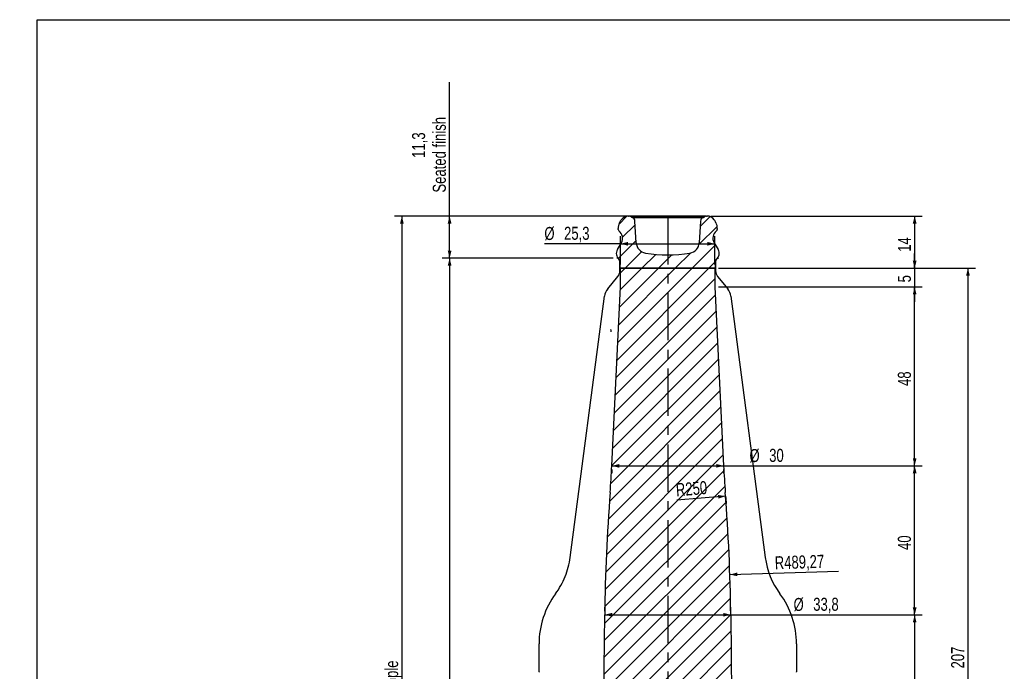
# Model space of a CAD drawing. Header units: millimetres. Extents: x -295 to 586, y 8 to 412.
# Drawn here: x 3.3 to 267.2, y 236.9 to 412 of the extents above; entities that cross this region are included whole.
import ezdxf

# ---------------------------------------------------------------- set-up
doc = ezdxf.new("R2010")
doc.units = ezdxf.units.MM
doc.linetypes.add('CENTERX2', pattern=[20.319999999999997, 12.7, -2.54, 2.54, -2.54])
doc.linetypes.add('HIDDEN', pattern=[1.905, 1.27, -0.635])
for name, color, linetype in [('CENTERLINE', 4, 'CENTERX2'), ('DIMENSIONS', 2, 'Continuous'), ('HATCH', 3, 'Continuous'), ('HIDDEN', 3, 'HIDDEN')]:
    doc.layers.add(name, color=color, linetype=linetype)
doc.layers.add('OUTLINE', color=7, linetype='Continuous', lineweight=25)
doc.styles.add('SLDTEXTSTYLE0', font='TXT', dxfattribs={"width": 0.75})
doc.dimstyles.new('SLDDIMSTYLE0', dxfattribs={"dimtxt": 3.5, "dimasz": 2, "dimexe": 0, "dimexo": 0.0625, "dimgap": 0.875, "dimtad": 1, "dimrnd": 1e-09, "dimzin": 12, "dimdsep": 46, "dimtxsty": 'SLDTEXTSTYLE0', "dimsah": 1, "dimcen": 0.09, "dimadec": 0, "dimazin": 3, "dimtfac": 1, "dimtofl": 0, "dimtmove": 0, "dimatfit": 3, "dimfxl": 0, "dimfrac": 2, "dimtolj": 1, "dimtzin": 12, "dimarcsym": 0})
doc.dimstyles.new('SLDDIMSTYLE3', dxfattribs={"dimtxt": 3.5, "dimasz": 2, "dimexe": 0, "dimexo": 0.0625, "dimgap": 0.875, "dimtad": 1, "dimrnd": 1e-09, "dimzin": 12, "dimdsep": 46, "dimtxsty": 'SLDTEXTSTYLE0', "dimsah": 1, "dimcen": 0.09, "dimadec": 0, "dimazin": 3, "dimtfac": 1, "dimtmove": 0, "dimatfit": 0, "dimfxl": 0, "dimfrac": 2, "dimtolj": 1, "dimtzin": 12, "dimarcsym": 0})
doc.dimstyles.new('SLDDIMSTYLE4', dxfattribs={"dimtxt": 3.5, "dimasz": 2, "dimexe": 0, "dimexo": 0.0625, "dimgap": 0.875, "dimtad": 1, "dimrnd": 1e-09, "dimzin": 12, "dimdsep": 46, "dimtxsty": 'SLDTEXTSTYLE0', "dimsah": 1, "dimcen": 0, "dimadec": 0, "dimazin": 3, "dimtfac": 1, "dimtofl": 0, "dimtmove": 0, "dimatfit": 3, "dimfxl": 0, "dimfrac": 2, "dimtolj": 1, "dimtzin": 12, "dimarcsym": 0})
pattern_1 = [(45, (0, 0), (-2.245064030267288, 2.245064030267288), [])]

# ---------------------------------------------------------------- blocks, each defined once
blk = doc.blocks.new('_D')
at = {"layer": 'DIMENSIONS'}
for p, q in [((170.8130645235097, 359.30348117679), (103.8029422759552, 359.30348117679)), ((105.8029422759552, 359.30348117679), (105.8029422759552, 100.90348117679)), ((137.4545818691661, 100.90348117679), (103.8029422759552, 100.90348117679))]:
    blk.add_line(p, q, dxfattribs=at)
for points in [[(105.8029422759552, 359.30348117679), (105.3029422759552, 357.30348117679), (106.3029422759552, 357.30348117679)], [(105.8029422759552, 100.90348117679), (106.3029422759552, 102.90348117679), (105.3029422759552, 102.90348117679)]]:
    blk.add_solid(points, dxfattribs=at)
at = {"layer": 'DIMENSIONS', "char_height": 3.5, "attachment_point": 1, "rotation": 90.00000000000041, "style": 'SLDTEXTSTYLE0'}
for s, insert in [('inclusief 0,50 stipple', (101.2912053613765, 208.446442458067)), ('258,4', (95.7356816340252, 224.2855208661774))]:
    blk.add_mtext(s, dxfattribs=dict(at, insert=insert))
blk = doc.blocks.new('_D_4')
at = {"layer": 'DIMENSIONS'}
for p, q in [((118.6089745792282, 359.30348117679), (118.6089745792281, 395.2745642027834)), ((165.5965352602698, 359.30348117679), (116.6089745792282, 359.30348117679)), ((118.6089745792282, 348.0016962210916), (118.6089745792282, 359.30348117679)), ((162.4839745792281, 348.0016962210916), (116.6089745792282, 348.0016962210916))]:
    blk.add_line(p, q, dxfattribs=at)
for points in [[(118.6089745792282, 359.30348117679), (118.1089745792282, 357.30348117679), (119.1089745792282, 357.30348117679)], [(118.6089745792282, 348.0016962210916), (119.1089745792282, 350.0016962210916), (118.1089745792282, 350.0016962210916)]]:
    blk.add_solid(points, dxfattribs=at)
at = {"layer": 'DIMENSIONS', "char_height": 3.5, "attachment_point": 1, "rotation": 90.00000000000001, "style": 'SLDTEXTSTYLE0'}
for s, insert in [('Seated finish', (114.0972376646493, 365.6040254840603)), ('11,3', (108.5417139372981, 374.9228484995909))]:
    blk.add_mtext(s, dxfattribs=dict(at, insert=insert))
blk = doc.blocks.new('_D_6')
at = {"layer": 'DIMENSIONS'}
for p, q in [((162.4839745792281, 348.0016962210916), (116.6089745792281, 348.0016962210916)), ((118.6089745792281, 348.0016962210916), (118.6089745792281, 105.50348117679)), ((143.4089745792282, 105.50348117679), (116.6089745792281, 105.50348117679))]:
    blk.add_line(p, q, dxfattribs=at)
for points in [[(118.6089745792281, 348.0016962210916), (118.1089745792281, 346.0016962210916), (119.1089745792281, 346.0016962210916)], [(118.6089745792281, 105.50348117679), (119.1089745792281, 107.50348117679), (118.1089745792281, 107.50348117679)]]:
    blk.add_solid(points, dxfattribs=at)
at = {"layer": 'DIMENSIONS', "insert": (114.0972376646493, 220.9346283883282), "char_height": 3.5, "attachment_point": 1, "rotation": 90.00000000000041, "style": 'SLDTEXTSTYLE0'}
blk.add_mtext('242,5', dxfattribs=at)
blk = doc.blocks.new('_D_10')
at = {"layer": 'DIMENSIONS'}
for p, q in [((164.4839745792281, 346.30348117679), (164.4839745792281, 353.8696485588979)), ((189.7839745792281, 346.30348117679), (189.7839745792281, 353.8696485588979)), ((164.4839745792281, 351.8696485588979), (144.0420086230736, 351.8696485588979)), ((164.4839745792281, 351.8696485588979), (189.7839745792281, 351.8696485588979))]:
    blk.add_line(p, q, dxfattribs=at)
for points in [[(164.4839745792281, 351.8696485588979), (166.4839745792281, 351.3696485588979), (166.4839745792281, 352.3696485588979)], [(189.7839745792281, 351.8696485588979), (187.7839745792281, 352.3696485588979), (187.7839745792281, 351.3696485588979)]]:
    blk.add_solid(points, dxfattribs=at)
at = {"layer": 'DIMENSIONS', "char_height": 3.5, "attachment_point": 1, "style": 'SLDTEXTSTYLE0'}
for s, insert in [('%%c', (144.0420086230736, 356.3813856480998)), ('25,3', (149.3204460214477, 356.4348578247596))]:
    blk.add_mtext(s, dxfattribs=dict(at, insert=insert))
blk = doc.blocks.new('_D_11')
at = {"layer": 'DIMENSIONS'}
for p, q in [((190.7839745792281, 345.30348117679), (259.6839745792283, 345.30348117679)), ((257.6839745792283, 345.30348117679), (257.6839745792283, 138.30348117679)), ((198.4339745792282, 138.30348117679), (259.6839745792283, 138.30348117679))]:
    blk.add_line(p, q, dxfattribs=at)
for points in [[(257.6839745792283, 345.30348117679), (257.1839745792283, 343.30348117679), (258.1839745792283, 343.30348117679)], [(257.6839745792283, 138.30348117679), (258.1839745792283, 140.30348117679), (257.1839745792283, 140.30348117679)]]:
    blk.add_solid(points, dxfattribs=at)
at = {"layer": 'DIMENSIONS', "insert": (253.1722376646494, 237.924314502921), "char_height": 3.5, "attachment_point": 1, "rotation": 90.00000000000041, "style": 'SLDTEXTSTYLE0'}
blk.add_mtext('207', dxfattribs=at)
blk = doc.blocks.new('_D_12')
at = {"layer": 'DIMENSIONS'}
blk.add_line((193.8019907105434, 263.1104060829512), (222.9836835441462, 264.0594245796083), dxfattribs=at)
blk.add_solid([(193.8019907105434, 263.1104060829512), (195.8171858512947, 262.6756779556208), (195.784682012303, 263.6751495662485)], dxfattribs=at)
at = {"layer": 'DIMENSIONS', "insert": (205.7884087118095, 268.0142975372279), "char_height": 3.5, "attachment_point": 1, "rotation": 1.8626608738266088, "style": 'SLDTEXTSTYLE0'}
blk.add_mtext('R489,27', dxfattribs=at)
blk = doc.blocks.new('_D_13')
at = {"layer": 'DIMENSIONS'}
for p, q in [((195.0339745792282, 252.30348117679), (245.3839745792281, 252.30348117679)), ((243.3839745792281, 252.30348117679), (243.3839745792281, 204.30348117679)), ((195.5339745792282, 204.30348117679), (245.3839745792281, 204.30348117679))]:
    blk.add_line(p, q, dxfattribs=at)
for points in [[(243.3839745792281, 252.30348117679), (242.8839745792281, 250.30348117679), (243.8839745792281, 250.30348117679)], [(243.3839745792281, 204.30348117679), (243.8839745792281, 206.30348117679), (242.8839745792281, 206.30348117679)]]:
    blk.add_solid(points, dxfattribs=at)
at = {"layer": 'DIMENSIONS', "insert": (238.8722376646492, 225.7173699832672), "char_height": 3.5, "attachment_point": 1, "rotation": 90.00000000000041, "style": 'SLDTEXTSTYLE0'}
blk.add_mtext('48', dxfattribs=at)
blk = doc.blocks.new('_D_14')
at = {"layer": 'DIMENSIONS'}
for p, q in [((160.2339745792281, 253.30348117679), (160.2339745792281, 254.3311671751289)), ((194.0339745792282, 253.30348117679), (194.0339745792282, 254.3311671751289)), ((160.2339745792281, 252.3311671751289), (194.0339745792282, 252.3311671751289)), ((194.0339745792282, 252.3311671751289), (225.2223122073445, 252.3311671751289))]:
    blk.add_line(p, q, dxfattribs=at)
for points in [[(160.2339745792281, 252.3311671751289), (162.2339745792281, 251.8311671751289), (162.2339745792281, 252.8311671751289)], [(194.0339745792282, 252.3311671751289), (192.0339745792282, 252.8311671751289), (192.0339745792282, 251.8311671751289)]]:
    blk.add_solid(points, dxfattribs=at)
at = {"layer": 'DIMENSIONS', "char_height": 3.5, "attachment_point": 1, "style": 'SLDTEXTSTYLE0'}
for s, insert in [('%%c', (210.8924848167332, 256.8429042643307)), ('33,8', (216.1709222151073, 256.8963764409906))]:
    blk.add_mtext(s, dxfattribs=dict(at, insert=insert))
blk = doc.blocks.new('_D_15')
at = {"layer": 'DIMENSIONS'}
for p, q in [((193.1339745792282, 292.3034811767901), (245.3839745792281, 292.3034811767901)), ((243.3839745792281, 252.30348117679), (243.3839745792281, 292.3034811767901)), ((195.0339745792282, 252.30348117679), (245.3839745792281, 252.30348117679))]:
    blk.add_line(p, q, dxfattribs=at)
for points in [[(243.3839745792281, 292.3034811767901), (242.8839745792281, 290.3034811767901), (243.8839745792281, 290.3034811767901)], [(243.3839745792281, 252.30348117679), (243.8839745792281, 254.30348117679), (242.8839745792281, 254.30348117679)]]:
    blk.add_solid(points, dxfattribs=at)
at = {"layer": 'DIMENSIONS', "insert": (238.8722376646492, 269.7173699832671), "char_height": 3.5, "attachment_point": 1, "rotation": 90, "style": 'SLDTEXTSTYLE0'}
blk.add_mtext('40', dxfattribs=at)
blk = doc.blocks.new('_D_16')
at = {"layer": 'DIMENSIONS'}
for p, q in [((190.7839745792281, 340.30348117679), (245.3839745792281, 340.30348117679)), ((243.3839745792281, 292.3034811767901), (243.3839745792281, 340.30348117679)), ((193.1339745792282, 292.3034811767901), (245.3839745792281, 292.3034811767901))]:
    blk.add_line(p, q, dxfattribs=at)
for points in [[(243.3839745792281, 340.30348117679), (242.8839745792281, 338.30348117679), (243.8839745792281, 338.30348117679)], [(243.3839745792281, 292.3034811767901), (243.8839745792281, 294.3034811767901), (242.8839745792281, 294.3034811767901)]]:
    blk.add_solid(points, dxfattribs=at)
at = {"layer": 'DIMENSIONS', "insert": (238.8722376646492, 313.7173699832671), "char_height": 3.5, "attachment_point": 1, "rotation": 90, "style": 'SLDTEXTSTYLE0'}
blk.add_mtext('48', dxfattribs=at)
blk = doc.blocks.new('_D_17')
at = {"layer": 'DIMENSIONS'}
for p, q in [((243.3839745792282, 345.30348117679), (243.3839745792282, 349.30348117679)), ((190.7839745792281, 345.30348117679), (245.3839745792282, 345.30348117679)), ((243.3839745792282, 345.30348117679), (243.3839745792282, 340.30348117679)), ((190.7839745792281, 340.30348117679), (245.3839745792282, 340.30348117679)), ((243.3839745792282, 340.30348117679), (243.3839745792282, 336.30348117679))]:
    blk.add_line(p, q, dxfattribs=at)
for points in [[(243.3839745792282, 345.30348117679), (243.8839745792282, 347.30348117679), (242.8839745792282, 347.30348117679)], [(243.3839745792282, 340.30348117679), (242.8839745792282, 338.30348117679), (243.8839745792282, 338.30348117679)]]:
    blk.add_solid(points, dxfattribs=at)
at = {"layer": 'DIMENSIONS', "insert": (238.8722376646493, 341.5104255800285), "char_height": 3.5, "attachment_point": 1, "rotation": 90.00000000000041, "style": 'SLDTEXTSTYLE0'}
blk.add_mtext('5', dxfattribs=at)
blk = doc.blocks.new('_D_18')
at = {"layer": 'DIMENSIONS'}
for p, q in [((162.1339745792281, 292.2871609306567), (192.1339745792282, 292.2871609306567)), ((162.1339745792281, 291.3034811767901), (162.1339745792281, 290.2871609306567)), ((192.1339745792282, 292.2871609306567), (209.5224391728721, 292.2871609306567)), ((192.1339745792282, 291.3034811767901), (192.1339745792282, 290.2871609306567))]:
    blk.add_line(p, q, dxfattribs=at)
for points in [[(162.1339745792281, 292.2871609306567), (164.1339745792281, 291.7871609306567), (164.1339745792281, 292.7871609306567)], [(192.1339745792282, 292.2871609306567), (190.1339745792282, 292.7871609306567), (190.1339745792282, 291.7871609306567)]]:
    blk.add_solid(points, dxfattribs=at)
at = {"layer": 'DIMENSIONS', "char_height": 3.5, "attachment_point": 1, "style": 'SLDTEXTSTYLE0'}
for s, insert in [('%%c', (199.0717789217911, 296.7988980198586)), ('30', (204.3502163201652, 296.8523701965185))]:
    blk.add_mtext(s, dxfattribs=dict(at, insert=insert))
blk = doc.blocks.new('_D_19')
at = {"layer": 'DIMENSIONS'}
blk.add_line((192.667345977219, 284.1438358984538), (179.552035883859, 283.0708624360381), dxfattribs=at)
blk.add_arc((441.8348973194588, 304.5284221859472), 250, 184.6762095511685, 185.1353518015147, dxfattribs=at)
blk.add_solid([(192.667345977219, 284.1438358984538), (190.6332363939061, 284.4790943108384), (190.714774739056, 283.4824241054694)], dxfattribs=at)
at = {"layer": 'DIMENSIONS', "insert": (179.1841694658991, 287.5674155321556), "char_height": 3.5, "attachment_point": 1, "rotation": 4.676995343513864, "style": 'SLDTEXTSTYLE0'}
blk.add_mtext('R250', dxfattribs=at)
blk = doc.blocks.new('_D_21')
at = {"layer": 'DIMENSIONS'}
for p, q in [((188.6714138981865, 359.30348117679), (245.3839745792281, 359.30348117679)), ((243.3839745792281, 359.30348117679), (243.3839745792281, 345.30348117679)), ((190.7839745792281, 345.30348117679), (245.3839745792281, 345.30348117679))]:
    blk.add_line(p, q, dxfattribs=at)
for points in [[(243.3839745792281, 359.30348117679), (242.8839745792281, 357.30348117679), (243.8839745792281, 357.30348117679)], [(243.3839745792281, 345.30348117679), (243.8839745792281, 347.30348117679), (242.8839745792281, 347.30348117679)]]:
    blk.add_solid(points, dxfattribs=at)
at = {"layer": 'DIMENSIONS', "insert": (238.8722376646493, 349.7173699832671), "char_height": 3.5, "attachment_point": 1, "rotation": 90.00000000000041, "style": 'SLDTEXTSTYLE0'}
blk.add_mtext('14', dxfattribs=at)

msp = doc.modelspace()

# ---------------------------------------------------------------- hatches: boundary and pattern name
at = {"layer": 'HATCH'}
h = msp.add_hatch(dxfattribs=at)
h.set_pattern_fill('ANSI31', color=256, angle=2.8e-322, style=0)
h.set_pattern_definition(pattern_1)
edge = h.paths.add_edge_path(flags=0)
edge.add_line((189.8839745792282, 345.30348117679), (189.8839745792282, 347.1177318773506))
edge.add_arc((190.6839745792281, 347.1177318773506), 0.8000000000000004, 128.6821874534886, 180, ccw=False)
edge.add_arc((188.9339745792281, 349.30348117679), 2, 308.6821874534908, 390.6919957667099)
edge.add_line((190.6538217515615, 350.3243267595385), (189.5701579724281, 352.1500055084092))
edge.add_arc((191.6339745792282, 353.3750202077073), 2.399999999999999, 125.8882975528052, 210.6919957667084, ccw=False)
edge.add_arc((189.9339745792281, 355.7244882326015), 0.5000000000000004, 305.8882975528056, 360.0000000000008)
edge.add_line((190.4339745792281, 355.7244882326015), (190.4339745792281, 355.95348117679))
edge.add_arc((186.4339745792281, 355.95348117679), 3.999999999999998, 0, 22.79903127188889)
edge.add_line((190.1214533927266, 357.50348117679), (190.0714533927266, 357.50348117679))
edge.add_arc((186.3839745792282, 355.95348117679), 3.999999999999998, 22.79903127188905, 36.42357364233132)
edge.add_arc((187.6714138981865, 356.90348117679), 2.399999999999999, 36.42357364233129, 90)
edge.add_line((187.6714138981865, 359.30348117679), (187.508474379068, 359.30348117679))
edge.add_arc((187.508474379068, 358.50348117679), 0.8000000000000002, 90, 141.3178125465105)
edge.add_line((186.8839745792282, 359.00348117679), (186.6339745792282, 359.00348117679))
edge.add_line((186.6339745792282, 359.00348117679), (186.6339745792282, 358.87348117679))
edge.add_arc((186.93210937765, 357.9189573992077), 0.9999999999999996, 107.3456091835522, 176.5000000000003)
edge.add_line((185.9339745792281, 357.9800059387426), (185.5778710389468, 352.1577645206144))
edge.add_arc((182.5834666436812, 352.340910139219), 2.999999999999974, 279.80506601997973, 356.5000000000002, ccw=False)
edge.add_arc((177.1339745792281, 383.87348117679), 34.99999999999999, 260.1949339800191, 279.80506601998104, ccw=False)
edge.add_arc((171.6844825147751, 352.340910139219), 2.999999999999974, 183.4999999999998, 260.19493398002027, ccw=False)
edge.add_line((168.6900781195095, 352.1577645206144), (168.3339745792281, 357.9800059387426))
edge.add_arc((167.3358397808063, 357.9189573992077), 0.9999999999999996, 3.499999999999645, 72.65439081644622)
edge.add_line((167.6339745792281, 358.87348117679), (167.6339745792281, 359.00348117679))
edge.add_line((167.6339745792281, 359.00348117679), (167.3839745792281, 359.00348117679))
edge.add_arc((166.7594747793883, 358.50348117679), 0.8000000000000002, 38.68218745348948, 90)
edge.add_line((166.7594747793883, 359.30348117679), (166.5965352602698, 359.30348117679))
edge.add_arc((166.5965352602698, 356.90348117679), 2.399999999999999, 90, 143.5764263576687)
edge.add_arc((167.8839745792281, 355.95348117679), 3.999999999999998, 143.5764263576687, 157.200968728111)
edge.add_line((164.1964957657297, 357.50348117679), (164.1464957657297, 357.50348117679))
edge.add_arc((167.8339745792281, 355.95348117679), 3.999999999999998, 157.2009687281111, 180)
edge.add_line((163.8339745792281, 355.95348117679), (163.8339745792281, 355.7244882326015))
edge.add_arc((164.3339745792281, 355.7244882326015), 0.5000000000000004, 180, 234.1117024471961)
edge.add_arc((162.6339745792281, 353.3750202077073), 2.399999999999999, -30.691995766709226, 54.11170244719318, ccw=False)
edge.add_line((164.6977911860281, 352.1500055084092), (163.6141274068948, 350.3243267595385))
edge.add_arc((165.3339745792281, 349.30348117679), 2, 149.3080042332909, 231.3178125465108)
edge.add_arc((163.5839745792281, 347.1177318773506), 0.8000000000000004, -7.958078640513122e-13, 51.317812546509685, ccw=False)
edge.add_line((164.3839745792282, 347.1177318773506), (164.3839745792282, 345.30348117679))
edge.add_line((164.3839745792282, 345.30348117679), (189.8839745792282, 345.30348117679))
h = msp.add_hatch(dxfattribs=at)
h.set_pattern_fill('ANSI31', color=256, angle=2.8e-322, style=0)
h.set_pattern_definition(pattern_1)
edge = h.paths.add_edge_path(flags=0)
edge.add_line((164.4839745792281, 345.30348117679), (164.4839745792281, 340.30348117679))
edge.add_line((164.4839745792281, 340.30348117679), (162.1339745792281, 292.3034811767901))
edge.add_arc((-87.56694816100253, 304.5284221859471), 250, 355.5529723445864, 357.19713211362006, ccw=False)
edge.add_arc((649.4800406419337, 247.207167988637), 489.2726086405665, 175.5529723445864, 179.4031905487709)
edge.add_line((160.2339745792281, 252.30348117679), (159.7339745792281, 204.30348117679))
edge.add_arc((68.08724425494854, 205.2581346176678), 91.65170234274653, 351.91488913716887, 359.4031905487709, ccw=False)
edge.add_arc((257.8339745792282, 178.30348117679), 100, 171.9148891371689, 180)
edge.add_arc((-66.66602542075015, 178.3034811767886), 224.4999999999783, 352.84733125000406, 359.99999999999955, ccw=False)
edge.add_arc((188.3339745792282, 146.30348117679), 32.5, 172.8473312500059, 194.2500326978044)
edge.add_line((156.8339745792282, 138.30348117679), (156.8839745792282, 138.30348117679))
edge.add_arc((162.1754772013573, 139.80348117679), 5.500000000000003, 195.8266201318733, 270.0000000000008)
edge.add_line((162.1754772013573, 134.30348117679), (192.092471957099, 134.30348117679))
edge.add_arc((192.092471957099, 139.80348117679), 5.500000000000003, 270.0000000000008, 344.1733798681284)
edge.add_line((197.3839745792281, 138.30348117679), (197.4339745792282, 138.30348117679))
edge.add_arc((165.9339745792282, 146.30348117679), 32.5, 345.7499673021973, 367.152668749995)
edge.add_arc((420.9339745792064, 178.3034811767886), 224.4999999999783, 180, 187.1526687499951, ccw=False)
edge.add_arc((96.43397457922815, 178.30348117679), 100, 5.088887490341627e-14, 8.085110862831925)
edge.add_arc((286.1807049035078, 205.2581346176678), 91.65170234274653, 180.5968094512291, 188.0851108628312, ccw=False)
edge.add_line((194.5339745792282, 204.30348117679), (194.0339745792282, 252.30348117679))
edge.add_arc((-295.2120914834774, 247.2071679886369), 489.2726086405665, 0.5968094512291763, 4.44702765541359)
edge.add_arc((441.8348973194588, 304.5284221859472), 250, 182.8028678863799, 184.4470276554136, ccw=False)
edge.add_line((192.1339745792282, 292.3034811767901), (189.7839745792281, 340.30348117679))
edge.add_line((189.7839745792281, 340.30348117679), (189.7839745792281, 345.30348117679))
edge.add_line((189.7839745792281, 345.30348117679), (164.4839745792281, 345.30348117679))

# ---------------------------------------------------------------- linework, layer by layer
at = {"layer": 'CENTERLINE'}
msp.add_line((177.1339745792282, 359.00348117679), (177.1339745792282, 97.59375970199099), dxfattribs=at)
at = {"layer": 'HIDDEN'}
msp.add_arc((211.6339745792282, 333.1049570719263), 49.9999999999999, 184.8795060179398, 185.5854047314273, dxfattribs=at)
at = {"layer": 'OUTLINE'}
for p, q in [((8.000000000000007, 412), (586, 412)), ((8.000000000000007, 8.000000000000007), (8.000000000000007, 412)), ((166.5965355532896, 359.30348117679), (166.7594750943315, 359.30348117679)), ((187.5084740641248, 359.30348117679), (166.7594750943315, 359.30348117679)), ((167.3839743780624, 359.0034811625408), (167.6339748847019, 359.0034811625408)), ((186.6339742737543, 359.0034811625408), (167.6339748847019, 359.0034811625408)), ((167.6339748847019, 358.8734811912907), (167.6339748847019, 359.0034811625408)), ((186.6339742737543, 359.0034811625408), (186.6339742737543, 358.8734811912907)), ((186.6339742737543, 359.0034811625408), (186.8839747803938, 359.0034811625408)), ((187.5084740641248, 359.30348117679), (187.6714136051666, 359.30348117679)), ((164.1464959430229, 357.5034812077099), (164.1964958580863, 357.5034812077099)), ((186.6339742737543, 358.8734811912907), (167.6339748847019, 358.8734811912907)), ((168.6900779205095, 352.1577643680537), (168.3339746269118, 357.9800059071893)), ((185.9339745315444, 357.9800059071893), (185.5778712379467, 352.1577643680537)), ((190.0714533003699, 357.5034812077099), (190.1214532154333, 357.5034812077099)), ((163.8339748206269, 355.7244881506228), (163.8339748206269, 355.953481279608)), ((190.4339743378293, 355.953481279608), (190.4339743378293, 355.7244881506228)), ((163.6141277449858, 350.3243264260852), (164.697791409744, 352.1500055196846)), ((189.5701577487123, 352.1500055196846), (190.6538214134705, 350.3243264260852)), ((164.2839749875199, 344.6016965883935), (164.2839749875199, 347.2016958969796)), ((164.3839748176467, 345.3034807446563), (164.3839748176467, 347.1177315789425)), ((189.8839743408095, 347.1177315789425), (189.8839743408095, 345.3034807446563)), ((189.9839741709363, 347.2016958969796), (189.9839741709363, 344.6016965883935)), ((161.0293956073653, 339.7593342217767), (163.743227680279, 343.0840738567674)), ((189.8839743408095, 345.3034807446563), (164.3839748176467, 345.3034807446563)), ((164.4839746477735, 340.3034817877376), (164.4839746477735, 345.3034807446563)), ((164.4839746477735, 345.3034807446563), (189.7839745106828, 345.3034807446563)), ((189.7839745106828, 345.3034807446563), (189.7839745106828, 340.3034817877376)), ((190.5247214781773, 343.0840738567674), (193.2385535510909, 339.7593342217767)), ((162.1339749145043, 292.3034795078599), (164.4839746477735, 340.3034817877376)), ((189.7839745106828, 340.3034817877376), (192.133974243952, 292.3034795078599)), ((150.9675075831544, 267.7181430610979), (160.1839745017421, 337.8016960325801)), ((194.0839746567142, 337.8016960325801), (203.3004415753018, 267.7181430610979)), ((159.7339743348491, 204.3034799846971), (160.233975348128, 252.3034804019296)), ((194.0339738103282, 252.3034804019296), (194.5339748236072, 204.3034799846971)), ((142.6089750203025, 237.0016940388048), (142.6089750203025, 244.501694336828)), ((211.6589741381538, 244.501694336828), (211.6589741381538, 237.0016940388048))]:
    msp.add_line(p, q, dxfattribs=at)
for centre, radius, start, end in [((166.5965352602698, 356.90348117679), 2.400000000000034, 90, 143.5764263576687), ((166.7594747793883, 358.50348117679), 0.8000000000000114, 38.68218745348948, 90), ((187.508474379068, 358.50348117679), 0.8000000000000114, 90, 141.3178125465105), ((187.6714138981865, 356.90348117679), 2.400000000000034, 36.42357364233129, 90), ((167.8339745792281, 355.95348117679), 4.000000000000017, 157.2009687281111, 180), ((167.8839745792281, 355.95348117679), 3.999999999999991, 143.5764263576687, 157.200968728111), ((167.3358397808063, 357.9189573992077), 1.00000000000002, 3.499999999999645, 72.65439081644523), ((186.93210937765, 357.9189573992077), 0.9999999999999915, 107.3456091835532, 176.5000000000003), ((186.3839745792282, 355.95348117679), 3.999999999999991, 22.79903127188905, 36.42357364233132), ((186.4339745792281, 355.95348117679), 4.000000000000017, 0, 22.79903127188889), ((164.3339745792281, 355.7244882326015), 0.500000000000031, 180, 234.1117024471961), ((162.6339745792281, 353.3750202077073), 2.400000000000021, 329.3080042332924, 54.11170244719398), ((191.6339745792282, 353.3750202077073), 2.400000000000021, 125.888297552806, 210.6919957667092), ((189.9339745792281, 355.7244882326015), 0.500000000000031, 305.8882975528056, 0), ((171.6844825147751, 352.340910139219), 3.000000000000038, 183.5000000000006, 260.1949339800212), ((182.5834666436812, 352.340910139219), 3.000000000000038, 279.8050660199803, 356.500000000001), ((165.3339745792281, 349.30348117679), 2.00000000000002, 149.3080042332909, 231.3178125465119), ((177.1339745792281, 383.87348117679), 35.00000000000004, 260.1949339800199, 279.8050660199818), ((188.9339745792281, 349.30348117679), 2.000000000000011, 308.6821874534908, 30.69199576670912), ((163.4839745792281, 347.2016962210917), 0.799999999999983, 0, 90), ((163.5839745792281, 347.1177318773506), 0.8000000000000114, 0, 51.31781254650798), ((190.6839745792281, 347.1177318773506), 0.7999999999999993, 128.6821874534895, 180), ((190.7839745792281, 347.2016962210917), 0.799999999999983, 90, 180), ((161.8839745792282, 344.6016962210916), 2.399999999999977, 320.7768242452343, 0), ((192.3839745792282, 344.6016962210916), 2.400000000000006, 180, 219.2231757547669), ((164.0506823797235, 337.2931976610265), 3.899999999999996, 140.7768242452336, 172.5082030108318), ((190.2172667787328, 337.2931976610265), 3.899999999999996, 7.491796989168219, 39.22317575476618), ((-87.56694816100253, 304.5284221859471), 250, 355.5529723445873, 357.1971321136209), ((441.8348973194588, 304.5284221859472), 250, 182.8028678863808, 184.4470276554144), ((649.4800406419337, 247.207167988637), 489.2726086405665, 175.5529723445864, 179.4031905487709), ((-295.2120914834774, 247.2071679886369), 489.2726086405665, 0.5968094512291763, 4.447027655413591), ((224.1509203286778, 270.4601217197192), 21.03000000000015, 187.4917969891696, 216.4133778491485), ((165.3089745792282, 244.5016962210916), 22.70000000000001, 143.5866221508522, 180), ((188.9589745792282, 244.5016962210916), 22.69999999999999, 0, 36.41337784914781), ((147.6089745792282, 237.0016962210916), 5.000000000000008, 180, 181.3278432217301), ((206.6589745792282, 237.0016962210916), 5, 358.6721567782716, 0)]:
    msp.add_arc(centre, radius, start, end, dxfattribs=at)
msp.add_open_spline([(147.0410310962073, 257.976570650976), (148.080151097645, 259.3853099722303), (148.9572718716562, 260.9485552458105), (150.2871634977456, 264.2480107950273), (150.7392669429723, 265.9825652370633), (150.9675070462959, 267.7181410227526)], degree=3, knots=[0, 0, 0, 0, 0.5, 0.5, 1, 1, 1, 1], dxfattribs=at)

# ---------------------------------------------------------------- dimensions: what is measured, and where the dimension line sits
at = {"layer": 'DIMENSIONS'}
for base, p1, p2, text, picture, middle in [((118.6089745792281, 359.30348117679), (163.4839745792281, 348.0016962210916), (166.5965352602698, 359.30348117679), '<>\\PSeated finish', '_D_4', (118.6089745792281, 379.447107343422)), ((105.8029422759552, 100.90348117679), (138.4545818691661, 359.30348117679), (138.4545818691661, 100.90348117679), '<>\\Pinclusief 0,50 stipple', '_D', (105.8029422759552, 230.10348117679))]:
    dim = msp.add_linear_dim(base=base, p1=p1, p2=p2, angle=90.0000000000002, text=text, dimstyle='SLDDIMSTYLE0', dxfattribs=at)
    dim.commit()
    dim.dimension.update_dxf_attribs({"geometry": picture, "text_midpoint": middle, "dimtype": 160})
for base, p1, p2, dimstyle, picture, middle in [((243.3839745792282, 345.30348117679), (187.6714138981865, 359.30348117679), (189.7839745792281, 345.30348117679), 'SLDDIMSTYLE3', '_D_21', (243.3839745792282, 352.30348117679)), ((243.3839745792282, 340.30348117679), (189.7839745792281, 345.30348117679), (189.7839745792281, 340.30348117679), 'SLDDIMSTYLE3', '_D_17', (243.3839745792282, 342.80348117679)), ((118.6089745792282, 105.50348117679), (163.4839745792281, 348.0016962210916), (144.4089745792282, 105.50348117679), 'SLDDIMSTYLE0', '_D_6', (118.6089745792282, 226.7525886989408)), ((257.6839745792284, 138.30348117679), (189.7839745792281, 345.30348117679), (197.4339745792282, 138.30348117679), 'SLDDIMSTYLE0', '_D_11', (257.6839745792284, 241.80348117679)), ((243.3839745792282, 340.30348117679), (192.1339745792282, 292.3034811767901), (189.7839745792281, 340.30348117679), 'SLDDIMSTYLE0', '_D_16', (243.3839745792282, 316.30348117679)), ((243.3839745792282, 292.3034811767901), (194.0339745792282, 252.30348117679), (192.1339745792282, 292.3034811767901), 'SLDDIMSTYLE0', '_D_15', (243.3839745792282, 272.3034811767901)), ((243.3839745792282, 204.30348117679), (194.0339745792282, 252.30348117679), (194.5339745792282, 204.30348117679), 'SLDDIMSTYLE0', '_D_13', (243.3839745792282, 228.30348117679))]:
    dim = msp.add_linear_dim(base=base, p1=p1, p2=p2, angle=90.0000000000002, dimstyle=dimstyle, dxfattribs=at)
    dim.commit()
    dim.dimension.update_dxf_attribs({"geometry": picture, "text_midpoint": middle, "dimtype": 160})
for base, p1, p2, picture, middle in [((189.7839745792281, 351.8696485588979), (164.4839745792281, 345.30348117679), (189.7839745792281, 345.30348117679), '_D_10', (151.2069223183792, 351.8696485588979)), ((192.1339745792282, 292.2871609306568), (162.1339745792281, 292.3034811767901), (192.1339745792282, 292.3034811767901), '_D_18', (204.2971090473316, 292.2871609306568)), ((194.0339745792282, 252.331167175129), (160.2339745792281, 252.30348117679), (194.0339745792282, 252.30348117679), '_D_14', (218.0573985120389, 252.331167175129))]:
    dim = msp.add_linear_dim(base=base, p1=p1, p2=p2, text='%%c<>', dimstyle='SLDDIMSTYLE0', dxfattribs=at)
    dim.commit()
    dim.dimension.update_dxf_attribs({"geometry": picture, "text_midpoint": middle, "dimtype": 160})
for center, mpoint, picture, middle in [((441.8348973194588, 304.5284221859472), (192.667345977219, 284.1438358984538), '_D_19', (184.8156783673957, 283.5014942002618)), ((-295.2120914834774, 247.2071679886369), (193.8019907105434, 263.1104060829512), '_D_12', (214.466943086316, 263.7824611441746))]:
    dim = msp.add_radius_dim(center=center, mpoint=mpoint, dimstyle='SLDDIMSTYLE4', dxfattribs=at)
    dim.commit()
    dim.dimension.update_dxf_attribs({"geometry": picture, "text_midpoint": middle, "dimtype": 164})

doc.saveas('drawing.dxf')
